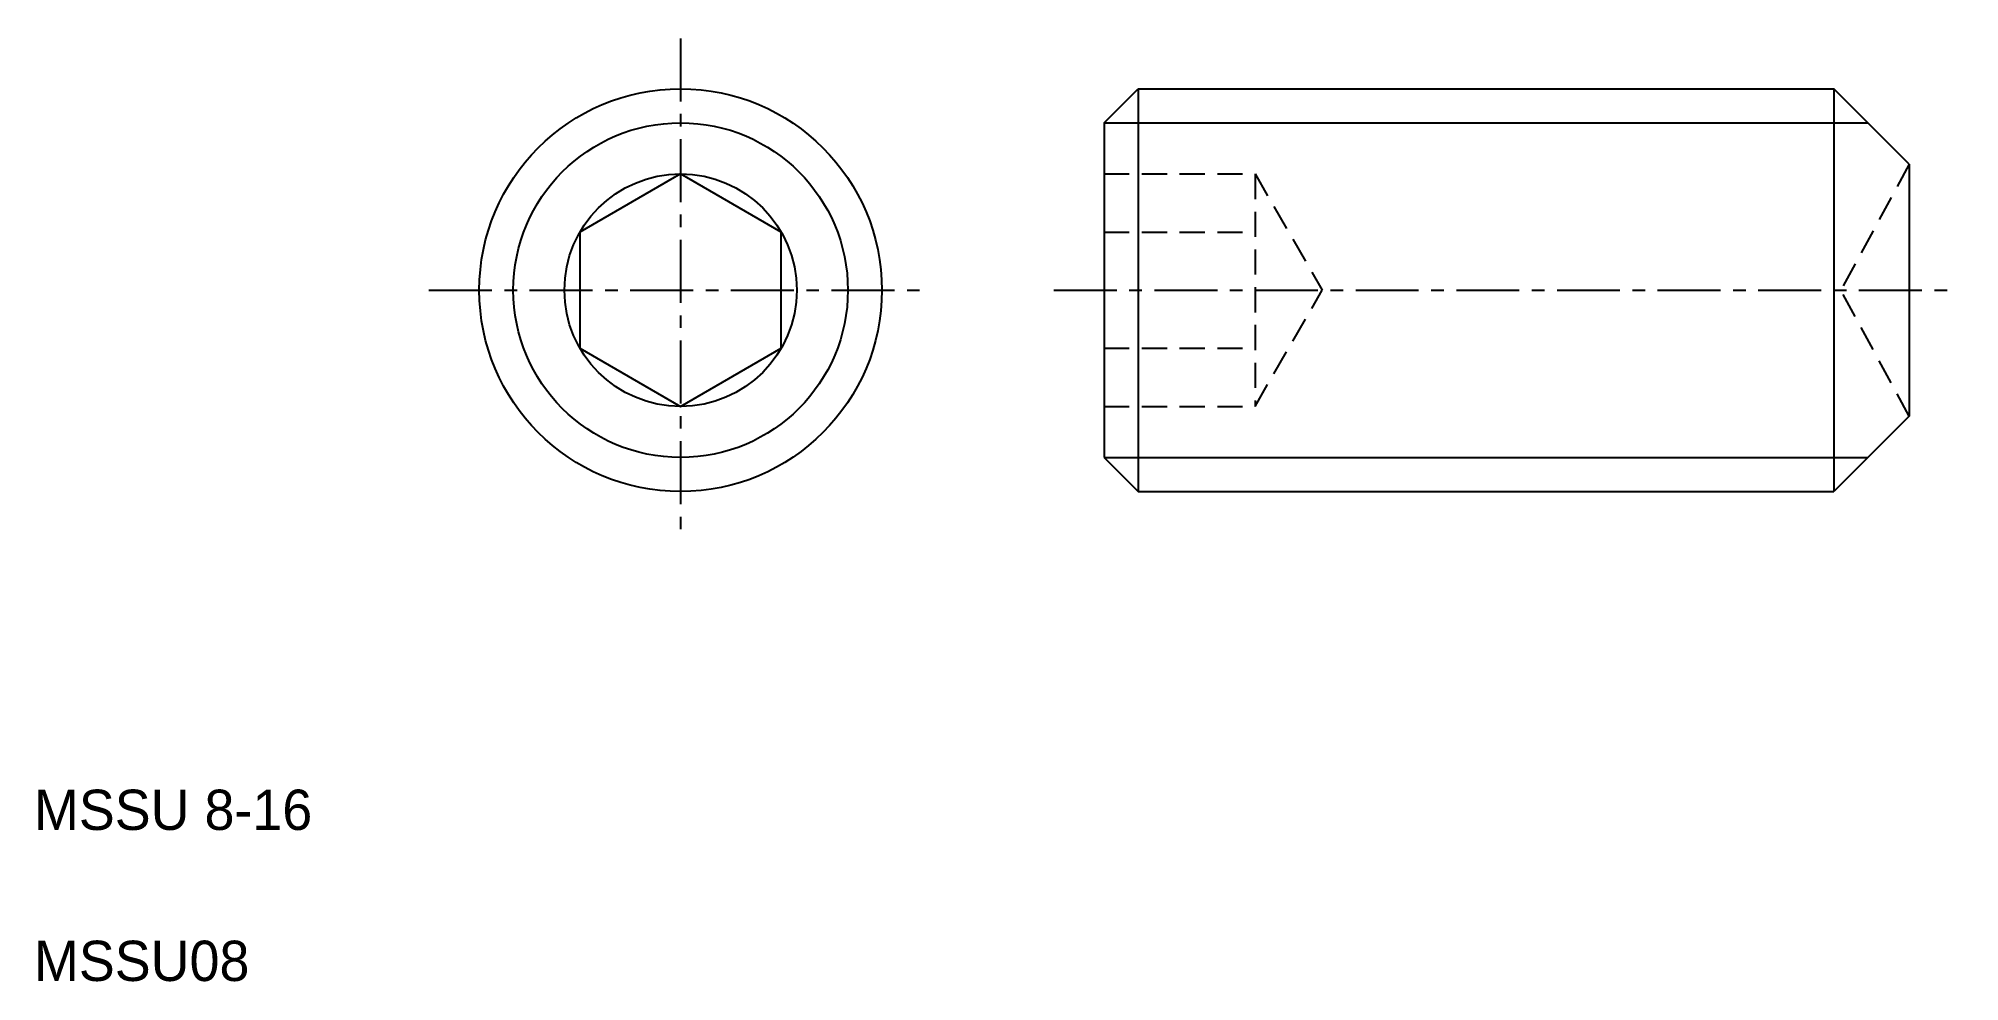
# Model space of a CAD drawing. Extents: x 2.1 to 40.3, y 2 to 20.7.
import ezdxf

# ---------------------------------------------------------------- set-up
doc = ezdxf.new("R2010")
doc.units = 0
doc.linetypes.add('CENTER', pattern=[2, 1.25, -0.25, 0.25, -0.25])
doc.linetypes.add('DASHED', pattern=[0.75, 0.5, -0.25])
doc.layers.get('0').update_dxf_attribs({"linetype": 'CONTINUOUS'})
doc.layers.add('CENTER', color=1, linetype='CENTER')

msp = doc.modelspace()

# ---------------------------------------------------------------- linework, layer by layer
at = {"color": 7, "linetype": 'CONTINUOUS'}
for p, q in [((23.265, 19.044), (23.941, 19.721)), ((23.941, 19.721), (37.765, 19.721)), ((23.941, 19.721), (23.941, 11.721)), ((39.265, 18.221), (37.765, 19.721)), ((37.765, 19.721), (37.765, 11.721)), ((23.265, 19.044), (23.265, 12.397)), ((14.849, 18.03), (12.849, 16.875)), ((16.849, 16.875), (14.849, 18.03)), ((39.265, 18.221), (39.265, 13.221)), ((12.849, 16.875), (12.849, 14.566)), ((16.849, 14.566), (16.849, 16.875)), ((12.849, 14.566), (14.849, 13.411)), ((14.849, 13.411), (16.849, 14.566)), ((39.265, 13.221), (37.765, 11.721)), ((23.265, 12.397), (23.941, 11.721)), ((23.941, 11.721), (37.765, 11.721))]:
    msp.add_line(p, q, dxfattribs=at)
at = {"color": 3, "linetype": 'CONTINUOUS'}
for p, q in [((23.265, 19.044), (38.441, 19.044)), ((23.265, 12.397), (38.441, 12.397))]:
    msp.add_line(p, q, dxfattribs=at)
at = {"color": 3, "linetype": 'DASHED'}
for p, q in [((23.265, 18.03), (26.265, 18.03)), ((26.265, 18.03), (26.265, 13.411)), ((26.265, 18.03), (27.598, 15.721)), ((39.265, 18.221), (37.908, 15.721)), ((23.265, 17.382), (23.265, 17.383)), ((23.265, 16.875), (26.265, 16.875)), ((23.265, 15.721), (23.265, 15.721)), ((26.265, 13.411), (27.598, 15.721)), ((39.265, 13.221), (37.908, 15.721)), ((23.265, 14.566), (26.265, 14.566)), ((23.265, 13.411), (26.265, 13.411))]:
    msp.add_line(p, q, dxfattribs=at)
at = {"color": 7, "linetype": 'CONTINUOUS'}
for radius in [4, 2.309]:
    msp.add_circle((14.849, 15.721), radius, dxfattribs=at)
at = {"color": 3, "linetype": 'CONTINUOUS'}
msp.add_circle((14.849, 15.721), 3.324, dxfattribs=at)
at = {"layer": 'CENTER', "color": 1, "linetype": 'CENTER'}
for p, q in [((14.849, 20.721), (14.849, 10.721)), ((9.849, 15.721), (19.849, 15.721)), ((22.265, 15.721), (40.265, 15.721))]:
    msp.add_line(p, q, dxfattribs=at)

# ---------------------------------------------------------------- texts
at = {"color": 7, "linetype": 'CONTINUOUS'}
for s, p in [('MSSU 8-16', (2, 5)), ('MSSU08', (2, 2))]:
    msp.add_text(s, height=0.8, dxfattribs=at).set_placement(p)

doc.saveas('drawing.dxf')
